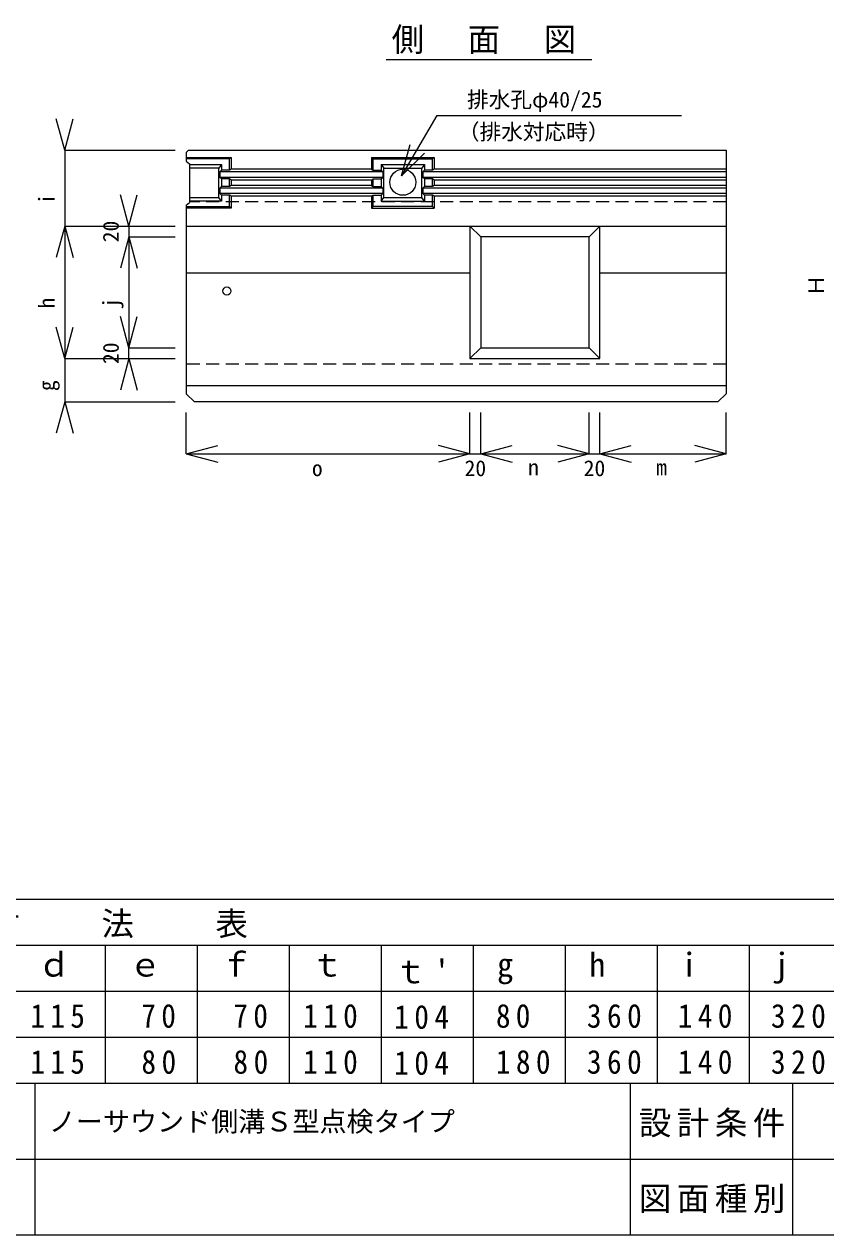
# Model space of a CAD drawing. Units: millimetres, scale not verified. Extents: x -4856 to 6304, y -3382 to 318.
# Drawn here: x 2284 to 3765, y -3382 to -1145 of the extents above; entities that cross this region are included whole.
import ezdxf
from ezdxf.enums import TextEntityAlignment as Align

# ---------------------------------------------------------------- set-up
doc = ezdxf.new("R2010")
doc.units = ezdxf.units.MM
doc.header["$LTSCALE"] = 20
doc.linetypes.add('DASHED1', pattern=[1.8, 1.2, -0.6])
for name, color, linetype in [('0-1_1', 3, 'Continuous'), ('0-2_2', 4, 'Continuous'), ('F-0_240', 2, 'Continuous')]:
    doc.layers.add(name, color=color, linetype=linetype)
doc.styles.add('ＭＳ ゴシック', font='')
doc.styles.get('ＭＳ ゴシック').set_extended_font_data('MS Gothic')

msp = doc.modelspace()

# ---------------------------------------------------------------- linework, layer by layer
at = {"layer": '0-1_1'}
for p, q in [((2587.69, -1378.09), (2583.69, -1382.09)), ((2583.69, -1391.09), (2666.69, -1391.09)), ((2663.69, -1394.09), (2583.69, -1394.09)), ((2589.69, -1403.09), (2589.69, -1474.29)), ((2589.69, -1404.09), (2648.69, -1404.09)), ((2648.69, -1404.09), (2643.69, -1411.09)), ((2648.69, -1404.09), (2648.69, -1415.09)), ((2666.69, -1391.09), (2663.69, -1394.09)), ((2663.69, -1415.09), (2663.69, -1394.09)), ((2666.69, -1391.09), (2666.69, -1413.09)), ((2925.69, -1391.09), (2928.69, -1394.09)), ((2925.69, -1391.09), (2925.69, -1413.09)), ((2925.69, -1391.09), (3041.69, -1391.09)), ((2928.69, -1415.09), (2928.69, -1394.09)), ((2928.69, -1394.09), (3038.69, -1394.09)), ((2943.69, -1404.09), (2948.69, -1411.09)), ((2943.69, -1404.09), (2943.69, -1415.09)), ((2943.69, -1404.09), (3023.69, -1404.09)), ((3023.69, -1404.09), (3018.69, -1411.09)), ((3023.69, -1404.09), (3023.69, -1415.09)), ((3041.69, -1391.09), (3038.69, -1394.09)), ((3038.69, -1415.09), (3038.69, -1394.09)), ((3041.69, -1391.09), (3041.69, -1413.09)), ((2645.69, -1418.09), (2645.69, -1428.09)), ((2946.69, -1418.09), (2645.69, -1418.09)), ((2648.69, -1431.09), (2645.69, -1428.09)), ((2946.69, -1428.09), (2645.69, -1428.09)), ((2663.69, -1431.09), (2648.69, -1431.09)), ((2648.69, -1431.09), (2648.69, -1445.09)), ((2666.69, -1433.09), (2663.69, -1431.09)), ((2663.69, -1445.09), (2663.69, -1431.09)), ((2925.69, -1413.09), (2666.69, -1413.09)), ((2925.69, -1433.09), (2928.69, -1431.09)), ((2928.69, -1431.09), (2943.69, -1431.09)), ((2928.69, -1445.09), (2928.69, -1431.09)), ((2943.69, -1431.09), (2946.69, -1428.09)), ((2943.69, -1431.09), (2943.69, -1445.09)), ((2946.69, -1418.09), (2946.69, -1428.09)), ((2948.69, -1465.09), (2948.69, -1411.09)), ((2948.69, -1411.09), (3018.69, -1411.09)), ((3018.69, -1465.09), (3018.69, -1411.09)), ((3020.69, -1418.09), (3020.69, -1428.09)), ((3580.69, -1418.09), (3020.69, -1418.09)), ((3023.69, -1431.09), (3020.69, -1428.09)), ((3580.69, -1428.09), (3020.69, -1428.09)), ((3038.69, -1431.09), (3023.69, -1431.09)), ((3023.69, -1431.09), (3023.69, -1445.09)), ((3041.69, -1433.09), (3038.69, -1431.09)), ((3038.69, -1445.09), (3038.69, -1431.09)), ((3580.69, -1413.09), (3041.69, -1413.09)), ((2645.69, -1448.09), (2645.69, -1458.09)), ((2946.69, -1448.09), (2645.69, -1448.09)), ((2666.69, -1433.09), (2666.69, -1443.09)), ((2925.69, -1433.09), (2666.69, -1433.09)), ((2925.69, -1443.09), (2666.69, -1443.09)), ((2925.69, -1433.09), (2925.69, -1443.09)), ((2946.69, -1448.09), (2946.69, -1458.09)), ((3020.69, -1448.09), (3020.69, -1458.09)), ((3580.69, -1448.09), (3020.69, -1448.09)), ((3041.69, -1433.09), (3041.69, -1443.09)), ((3580.69, -1433.09), (3041.69, -1433.09)), ((3580.69, -1443.09), (3041.69, -1443.09)), ((2583.69, -1479.29), (2589.69, -1474.29)), ((2648.69, -1472.09), (2589.69, -1472.09)), ((2648.69, -1472.09), (2643.69, -1465.09)), ((2946.69, -1458.09), (2645.69, -1458.09)), ((2648.69, -1461.09), (2648.69, -1472.09)), ((2663.69, -1482.09), (2663.69, -1461.09)), ((2666.69, -1463.09), (2666.69, -1485.09)), ((2925.69, -1463.09), (2666.69, -1463.09)), ((2925.69, -1463.09), (2925.69, -1485.09)), ((2928.69, -1482.09), (2928.69, -1461.09)), ((2943.69, -1461.09), (2943.69, -1472.09)), ((2943.69, -1472.09), (2948.69, -1465.09)), ((2943.69, -1472.09), (3023.69, -1472.09)), ((2948.69, -1465.09), (3018.69, -1465.09)), ((3023.69, -1472.09), (3018.69, -1465.09)), ((3580.69, -1458.09), (3020.69, -1458.09)), ((3023.69, -1461.09), (3023.69, -1472.09)), ((3038.69, -1482.09), (3038.69, -1461.09)), ((3041.69, -1463.09), (3041.69, -1485.09)), ((3580.69, -1463.09), (3041.69, -1463.09)), ((2583.69, -1479.29), (2583.69, -1828.09)), ((2583.69, -1482.09), (2663.69, -1482.09)), ((2666.69, -1485.09), (2583.69, -1485.09)), ((2666.69, -1485.09), (2663.69, -1482.09)), ((2925.69, -1485.09), (2928.69, -1482.09)), ((2925.69, -1485.09), (3041.69, -1485.09)), ((3038.69, -1482.09), (2928.69, -1482.09)), ((3041.69, -1485.09), (3038.69, -1482.09)), ((2583.69, -1518.09), (3580.69, -1518.09)), ((3107.69, -1518.09), (3127.69, -1538.09)), ((3347.69, -1518.09), (3327.69, -1538.09)), ((2583.69, -1604.69), (3107.69, -1604.69)), ((3347.69, -1604.69), (3580.69, -1604.69)), ((3127.69, -1743.09), (3107.69, -1763.09)), ((3327.69, -1743.09), (3347.69, -1763.09)), ((3580.69, -1813.09), (2583.69, -1813.09)), ((2598.69, -1843.09), (2583.69, -1828.09)), ((3565.69, -1843.09), (3580.69, -1828.09)), ((3565.69, -1843.09), (2598.69, -1843.09))]:
    msp.add_line(p, q, dxfattribs=at)
at = {"layer": '0-1_1', "linetype": 'DASHED1'}
for p, q in [((3580.69, -1473.09), (2589.69, -1473.09)), ((3580.69, -1773.09), (2583.69, -1773.09))]:
    msp.add_line(p, q, dxfattribs=at)
at = {"layer": '0-1_1'}
for points in [[(2583.69, -1382.09), (2583.69, -1398.09), (2589.69, -1403.09)], [(2587.69, -1378.09), (3580.69, -1378.09), (3580.69, -1828.09)], [(2589.69, -1465.09), (2643.69, -1465.09), (2643.69, -1411.09), (2589.69, -1411.09)], [(2666.69, -1413.09), (2663.69, -1415.09), (2648.69, -1415.09), (2645.69, -1418.09)], [(2925.69, -1413.09), (2928.69, -1415.09), (2943.69, -1415.09), (2946.69, -1418.09)], [(3041.69, -1413.09), (3038.69, -1415.09), (3023.69, -1415.09), (3020.69, -1418.09)], [(2666.69, -1443.09), (2663.69, -1445.09), (2648.69, -1445.09), (2645.69, -1448.09)], [(2925.69, -1443.09), (2928.69, -1445.09), (2943.69, -1445.09), (2946.69, -1448.09)], [(3041.69, -1443.09), (3038.69, -1445.09), (3023.69, -1445.09), (3020.69, -1448.09)], [(2666.69, -1463.09), (2663.69, -1461.09), (2648.69, -1461.09), (2645.69, -1458.09)], [(2925.69, -1463.09), (2928.69, -1461.09), (2943.69, -1461.09), (2946.69, -1458.09)], [(3041.69, -1463.09), (3038.69, -1461.09), (3023.69, -1461.09), (3020.69, -1458.09)], [(3107.69, -1518.09), (3107.69, -1763.09), (3347.69, -1763.09), (3347.69, -1518.09)]]:
    msp.add_lwpolyline(points, dxfattribs=at)
msp.add_lwpolyline([(3327.69, -1538.09), (3127.69, -1538.09), (3127.69, -1743.09), (3327.69, -1743.09)], close=True, dxfattribs=at)
msp.add_circle((2983.69, -1437.19), 24.02, dxfattribs=at)
at = {"layer": '0-1_1', "color": 7}
msp.add_circle((2658.69, -1638.09), 7.5, dxfattribs=at)
at = {"layer": '0-2_2', "color": 7}
for p, q in [((2952.99, -1210.04), (3332.8, -1210.04)), ((3046.29, -1313.91), (3096.29, -1313.91)), ((3096.29, -1313.91), (3498.29, -1313.91)), ((2981.01, -1425.24), (3023.72, -1383.1)), ((2583.69, -1939.03), (2583.69, -1862.72)), ((3107.69, -1939.03), (3107.69, -1862.72)), ((3127.69, -1939.03), (3127.69, -1862.72)), ((3327.69, -1939.03), (3327.69, -1862.72)), ((3347.69, -1939.03), (3347.69, -1862.72)), ((3580.69, -1939.03), (3580.69, -1862.72)), ((903.69, -2762.15), (4813.69, -2762.15)), ((903.69, -2762.15), (4813.69, -2762.15)), ((1413.69, -2847.15), (4558.69, -2847.15)), ((2433.69, -2847.15), (2433.69, -3102.15)), ((2603.69, -2847.15), (2603.69, -3102.15)), ((2773.69, -2847.15), (2773.69, -3102.15)), ((2943.69, -2847.15), (2943.69, -3102.15)), ((3113.69, -2847.15), (3113.69, -3102.15)), ((3283.69, -2847.15), (3283.69, -3102.15)), ((3453.69, -2847.15), (3453.69, -3102.15)), ((3623.69, -2847.15), (3623.69, -3102.15)), ((903.69, -2932.15), (4813.69, -2932.15)), ((903.69, -2932.15), (4813.69, -2932.15)), ((903.69, -3017.15), (4813.69, -3017.15))]:
    msp.add_line(p, q, dxfattribs=at)
at = {"layer": '0-2_2'}
for p, q in [((2359.16, -1378.09), (2343.63, -1320.14)), ((2359.16, -1378.09), (2374.68, -1320.14)), ((2359.16, -1378.09), (2359.16, -1518.09)), ((2359.16, -1378.09), (2563.37, -1378.09)), ((2477.73, -1518.09), (2462.2, -1460.14)), ((2477.73, -1518.09), (2493.25, -1460.14)), ((2359.16, -1518.09), (2343.63, -1576.05)), ((2359.16, -1518.09), (2374.68, -1576.05)), ((2359.16, -1518.09), (2563.37, -1518.09)), ((2477.73, -1518.09), (2477.73, -1538.09)), ((2477.73, -1518.09), (2563.37, -1518.09)), ((2477.73, -1538.09), (2462.2, -1596.05)), ((2477.73, -1538.09), (2493.25, -1596.05)), ((2477.73, -1538.09), (2563.37, -1538.09)), ((2477.73, -1743.09), (2462.2, -1685.14)), ((2477.73, -1743.09), (2493.25, -1685.14)), ((2359.16, -1763.09), (2343.63, -1705.14)), ((2359.16, -1763.09), (2374.68, -1705.14)), ((2477.73, -1763.09), (2477.73, -1743.09)), ((2359.16, -1763.09), (2359.16, -1843.09)), ((2477.73, -1763.09), (2462.2, -1821.05)), ((2477.73, -1763.09), (2563.37, -1763.09)), ((2477.73, -1763.09), (2493.25, -1821.05)), ((2359.16, -1843.09), (2343.63, -1901.05)), ((2359.16, -1843.09), (2374.68, -1901.05)), ((2359.16, -1843.09), (2563.37, -1843.09)), ((2583.69, -1939.03), (2641.65, -1923.5)), ((3107.69, -1939.03), (3049.74, -1923.5)), ((3127.69, -1939.03), (3185.65, -1923.5)), ((3327.69, -1939.03), (3269.74, -1923.5)), ((3347.69, -1939.03), (3405.65, -1923.5)), ((3580.69, -1939.03), (3522.74, -1923.5)), ((2583.69, -1939.03), (3107.69, -1939.03)), ((2583.69, -1939.03), (2641.65, -1954.56)), ((3107.69, -1939.03), (3049.74, -1954.56)), ((3107.69, -1939.03), (3127.69, -1939.03)), ((3127.69, -1939.03), (3327.69, -1939.03)), ((3127.69, -1939.03), (3185.65, -1954.56)), ((3327.69, -1939.03), (3269.74, -1954.56)), ((3327.69, -1939.03), (3347.69, -1939.03)), ((3347.69, -1939.03), (3580.69, -1939.03)), ((3347.69, -1939.03), (3405.65, -1954.56)), ((3580.69, -1939.03), (3522.74, -1954.56))]:
    msp.add_line(p, q, dxfattribs=at)
at = {"layer": '0-2_2', "color": 7}
msp.add_lwpolyline([(3046.29, -1313.91), (2981.01, -1425.24), (2996.93, -1367.39)], dxfattribs=at)
at = {"layer": '0-2_2'}
for points in [[(2359.16, -1518.09), (2359.16, -1763.09), (2563.37, -1763.09)], [(2477.73, -1538.09), (2477.73, -1743.09), (2563.37, -1743.09)]]:
    msp.add_lwpolyline(points, dxfattribs=at)
at = {"layer": 'F-0_240'}
for p, q in [((903.69, -3102.15), (6303.69, -3102.15)), ((2303.69, -3102.15), (2303.69, -3382.15)), ((3403.69, -3102.15), (3403.69, -3382.15)), ((3703.69, -3102.15), (3703.69, -3382.15)), ((1903.69, -3242.15), (5243.69, -3242.15)), ((903.69, -3382.15), (6303.69, -3382.15))]:
    msp.add_line(p, q, dxfattribs=at)

# ---------------------------------------------------------------- texts
at = {"layer": '0-2_2', "style": 'ＭＳ ゴシック'}
for s, height, p in [('排水孔φ40/25', 29.33, (3102.29, -1307.91)), ('（排水対応時）', 29.33, (3085.36, -1367.33)), ('o', 29.33, (2815.69, -1989.03)), ('20', 29.33, (3097.69, -1989.03)), ('n', 29.33, (3214.89, -1987.33)), ('20', 29.33, (3317.69, -1989.03)), ('m', 29.33, (3451.39, -1987.33)), ('ノーサウンド側溝Ｓ型点検タイプ', 36.66, (2329.64, -3202.15))]:
    msp.add_text(s, height=height, dxfattribs=at).set_placement(p, align=Align.BOTTOM_LEFT)
for s, p in [('i', (2349.16, -1478.09)), ('20', (2467.73, -1548.09)), ('Ｈ', (3770.69, -1648.09)), ('h', (2349.16, -1670.59)), ('j', (2467.73, -1670.59)), ('20', (2467.73, -1773.09)), ('g', (2349.16, -1823.09))]:
    msp.add_text(s, height=29.33, rotation=90, dxfattribs=at).set_placement(p, align=Align.BOTTOM_LEFT)
at = {"layer": '0-2_2', "color": 7, "style": 'ＭＳ ゴシック'}
for s, p in [('ｄ', (2309.69, -2918.15)), ('ｆ', (2645.69, -2918.15)), ('ｔ', (2813.69, -2918.15)), ('h', (3327.69, -2918.15)), ('i', (3497.69, -2918.15)), ('j', (3667.69, -2918.15)), ('ｅ', (2477.69, -2918.15)), ('g', (3157.69, -2918.15))]:
    msp.add_text(s, height=43.99, dxfattribs=at).set_placement(p, align=Align.BOTTOM_LEFT)
at = {"layer": '0-2_2', "color": 7, "char_height": 43.99, "attachment_point": 7, "style": 'ＭＳ ゴシック'}
for s, insert in [('\\T1.17;側\u3000面\u3000図', (2962.99, -1200.04)), ('\\T1.17;寸\u3000\u3000法\u3000\u3000表', (2216.27, -2834.15)), ("\\T1.22;ｔ'", (2967.69, -2918.15)), ('\\T1.37;\\W0.9;115', (2295.69, -3000.22)), ('\\T1.37;\\W0.9;\\~70', (2463.69, -3000.22)), ('\\T1.37;\\W0.9;\\~70', (2633.69, -3000.22)), ('\\T1.37;\\W0.9;110', (2799.69, -3000.22)), ('\\T1.38;\\W0.9;104', (2967.69, -3002.15)), ('\\T1.36;\\W0.9;80', (3155.69, -3000.22)), ('\\T1.38;\\W0.9;360', (3323.69, -3000.22)), ('\\T1.37;\\W0.9;140', (3491.69, -3000.22)), ('\\T1.38;\\W0.9;320', (3663.69, -3000.22)), ('\\T1.37;\\W0.9;115', (2295.69, -3085.22)), ('\\T1.38;\\W0.9;\\~80', (2463.69, -3085.22)), ('\\T1.38;\\W0.9;\\~80', (2633.69, -3085.22)), ('\\T1.37;\\W0.9;110', (2799.69, -3085.22)), ('\\T1.37;\\W0.9;180', (3155.69, -3085.22)), ('\\T1.38;\\W0.9;360', (3323.69, -3085.22)), ('\\T1.37;\\W0.9;140', (3491.69, -3085.22)), ('\\T1.38;\\W0.9;320', (3663.69, -3085.22)), ('\\T1.38;\\W0.9;104', (2967.69, -3087.15))]:
    msp.add_mtext(s, dxfattribs=dict(at, insert=insert))
at = {"layer": 'F-0_240', "color": 7, "char_height": 43.99, "attachment_point": 7, "style": 'ＭＳ ゴシック'}
for s, insert in [('\\T1.17;設計条件', (3419.59, -3202.15)), ('\\T1.17;図面種別', (3419.59, -3342.15))]:
    msp.add_mtext(s, dxfattribs=dict(at, insert=insert))

doc.saveas('drawing.dxf')
